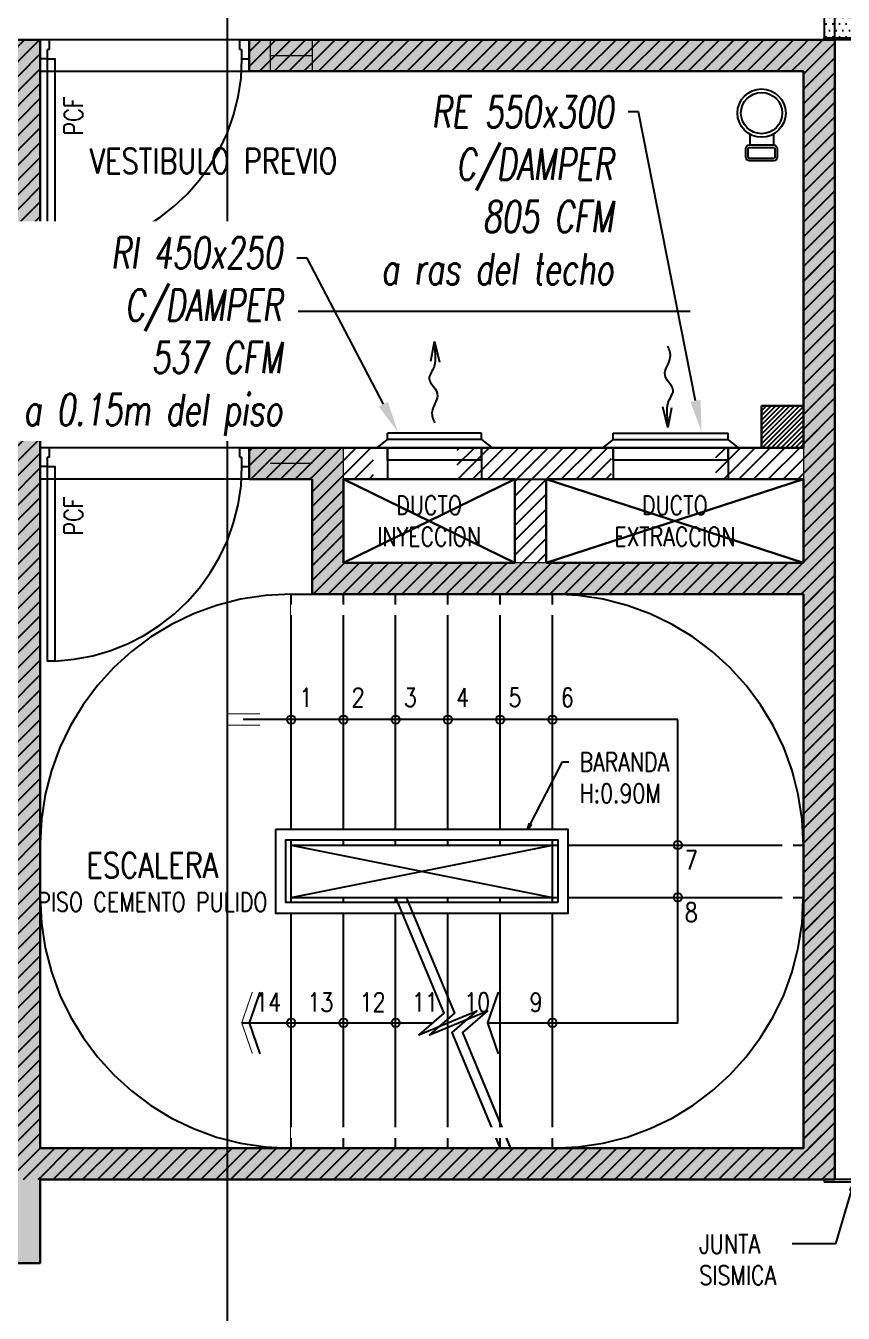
# Model space of a CAD drawing. Header units: millimetres. Extents: x 98 to 155, y -181 to 127.
# Drawn here: x 124.62 to 128.53, y 14.38 to 20.54 of the extents above; entities that cross this region are included whole.
import ezdxf
from ezdxf import colors
from ezdxf.entities.mleader import LeaderData, LeaderLine
from ezdxf.enums import TextEntityAlignment as Align
from ezdxf.math import Vec2, Vec3

# ---------------------------------------------------------------- set-up
doc = ezdxf.new("R2010")
doc.units = ezdxf.units.MM
doc.header["$LTSCALE"] = 15
doc.set_wipeout_variables(frame=1)
for name, pattern in [('CENTER', [2, 1.25, -0.25, 0.25, -0.25]), ('HIDDEN', [0.375, 0.25, -0.125]), ('HIDDEN2', [0.1875, 0.125, -0.0625]), ('X-REF_DP_Arquitectura$0$HIDDEN', [0.375, 0.25, -0.125])]:
    doc.linetypes.add(name, pattern=pattern)
doc.layers.get('0').update_dxf_attribs({"color": 250})
for name, color, linetype in [('A-BARANDAS', 250, 'Continuous'), ('A-CORTE', 250, 'CENTER'), ('A-HATCH', 250, 'Continuous'), ('A-LINEAS', 250, 'Continuous'), ('A-MOBILIARIO', 250, 'Continuous'), ('A-MURO BAJO', 250, 'Continuous'), ('A-PROYECCIONES INT.', 250, 'HIDDEN2'), ('A-TEXTO-ACABADO PISO', 250, 'Continuous'), ('A_50_TextoAmbiente', 252, 'Continuous'), ('A_50_TextoIndicaciones', 250, 'Continuous'), ('A_50_Vigas', 250, 'X-REF_DP_Arquitectura$0$HIDDEN'), ('A_60_HatchEstructuras', 250, 'Continuous'), ('L-03_EQUIP-ACCES', 160, 'Continuous'), ('L-04_EQ-MED-CONT', 191, 'Continuous'), ('L-06_EQ-FIN-CONT', 141, 'Continuous'), ('L3 Equipos y Ductos', 160, 'Continuous'), ('L4 Linea mediana', 191, 'Continuous'), ('L6 Linea fina', 141, 'Continuous'), ('MURO CF 120', 250, 'Continuous')]:
    doc.layers.add(name, color=color, linetype=linetype)
doc.layers.add('A-MUROS', color=252, linetype='Continuous', lineweight=30)
doc.layers.add('A_20_Estructuras', color=250, linetype='Continuous', lineweight=18)
doc.styles.add('JNV ING', font='romans.shx', dxfattribs={"width": 0.7, "oblique": 8, "height": 0.15})
doc.styles.add('ROMANS', font='romans.shx', dxfattribs={"width": 0.8})
doc.styles.add('TXT_COTAS', font='romans.shx', dxfattribs={"width": 0.8})
pattern_1 = [(45, (281.64014, 16.34801), (-0.035355339, 0.035355339), [])]

# ---------------------------------------------------------------- blocks, each defined once
blk = doc.blocks.new('flujo11')
at = {"layer": 'L6 Linea fina'}
for p, q in [((0, 0), (-0.0198, -0.0998)), ((0.0212, -0.0932), (0, 0))]:
    blk.add_line(p, q, dxfattribs=at)
blk.add_open_spline([(0, 0), (0.0064, -0.0434), (-0.016, -0.1047), (0.0608, -0.1905), (-0.0346, -0.24), (0.0373, -0.3312), (0.0223, -0.3717), (0.0156, -0.3896)], degree=3, knots=[0, 0, 0, 0, 0.0524684, 0.0807049, 0.1300475, 0.160067, 0.1839926, 0.1839926, 0.1839926, 0.1839926], dxfattribs=at)
blk = doc.blocks.new('TAF_55')
at = {"layer": 'L-03_EQUIP-ACCES', "ltscale": 1.5}
for p, q in [((-0.325, 0.06), (0.325, 0.06)), ((-0.275, 0), (-0.275, 0.06)), ((0.275, 0), (0.275, 0.06))]:
    blk.add_line(p, q, dxfattribs=at)
at = {"layer": 'L-04_EQ-MED-CONT', "ltscale": 1.5}
for p, q in [((-0.275, 0.1), (-0.325, 0.06)), ((-0.275, 0.1), (0.275, 0.1)), ((0.325, 0.06), (0.275, 0.1))]:
    blk.add_line(p, q, dxfattribs=at)
at = {"layer": 'L-06_EQ-FIN-CONT', "ltscale": 1.5}
for p, q in [((-0.275, 0.13), (0.275, 0.13)), ((-0.275, 0.1), (-0.275, 0.13)), ((0.275, 0.1), (0.275, 0.13))]:
    blk.add_line(p, q, dxfattribs=at)
blk = doc.blocks.new('EF-TP')
at = {"layer": 'A_60_HatchEstructuras'}
h = blk.add_hatch(color=256, dxfattribs=at)
h.dxf.hatch_style = 1
h.paths.add_polyline_path([(18.95, -7.675), (21.5, -7.675), (21.5, -8.925), (19.7, -8.925), (19.7, -9.075), (21.7, -9.075), (21.7, -7.525), (11.7, -7.525), (11.7, -7.675), (15.25, -7.675), (15.25, -9.075), (15.45, -9.075), (15.45, -7.675), (18.8, -7.675), (18.8, -9.075), (18.95, -9.075)])
h.paths.add_polyline_path([(15.45, -4.775), (15.25, -4.775), (15.25, -6.175), (11.7, -6.175), (11.7, -6.325), (21.1, -6.325), (21.1, -4.925), (21.525, -4.925), (21.525, -4.775), (19.25, -4.775), (19.25, -4.925), (20.9, -4.925), (20.9, -6.175), (18.5, -6.175), (18.5, -4.775), (18.35, -4.775), (18.35, -6.175), (15.45, -6.175)])
h = blk.add_hatch(color=256, dxfattribs=at)
h.dxf.hatch_style = 1
h.paths.add_polyline_path([(21.7, -9.1), (21.55, -9.1), (21.55, -13.225), (20.85, -13.225), (20.85, -13.375), (21.7, -13.375), (21.7, -12.975), (25.5, -12.975), (25.5, -7.525), (22.7, -7.525), (22.7, -7.675), (25.35, -7.675), (25.35, -10.025), (23.15, -10.025), (23.15, -9.475), (22.7, -9.475), (22.7, -9.625), (23, -9.625), (23, -10.175), (25.35, -10.175), (25.35, -12.825), (21.7, -12.825)])
h.paths.add_polyline_path([(25.83, -9.1), (25.68, -9.1), (25.68, -13.375), (26.5, -13.375), (26.5, -13.225), (25.83, -13.225)])
for points in [[(23.15, -10.025), (23.97, -9.625)], [(23.97, -10.025), (23.15, -9.625)], [(24.12, -10.025), (25.35, -9.625)], [(25.35, -10.025), (24.12, -9.625)]]:
    blk.add_lwpolyline(points)
at = {"elevation": 0}
for points in [[(23.8387, -12.225), (24.75, -12.225), (24.75, -10.775)], [(23.4, -11.625), (23.6308, -12.1788), (23.5115, -12.2827), (23.7885, -12.1673), (23.6692, -12.2711), (23.9, -12.825)], [(23.45, -11.625), (23.6808, -12.1788), (23.5615, -12.2827), (23.8385, -12.1673), (23.7192, -12.2711), (23.95, -12.825)], [(22.7508, -12.0776), (22.7, -12.225), (22.7508, -12.3724)], [(23.8895, -12.0776), (23.8387, -12.225), (23.8895, -12.3724)], [(22.7, -12.225), (23.5778, -12.225)]]:
    blk.add_lwpolyline(points, dxfattribs=at)
at = {"layer": 'A_20_Estructuras'}
blk.add_line((22.8, -7.525), (22.8, -7.675), dxfattribs=at)
at = {"layer": 'A_20_Estructuras', "linetype": 'HIDDEN', "ltscale": 0.5}
blk.add_line((23, -7.525), (23, -7.675), dxfattribs=at)
at = {"layer": 'A_20_Estructuras'}
for points in [[(18.95, -7.675), (21.5, -7.675), (21.5, -8.925), (19.7, -8.925), (19.7, -9.075), (21.7, -9.075), (21.7, -7.525), (11.7, -7.525), (11.7, -7.675), (15.25, -7.675), (15.25, -9.075), (15.45, -9.075), (15.45, -7.675), (18.8, -7.675), (18.8, -9.075), (18.95, -9.075)], [(21.7, -9.1), (21.55, -9.1), (21.55, -13.225), (20.85, -13.225), (20.85, -13.375), (21.7, -13.375), (21.7, -12.975), (25.5, -12.975), (25.5, -7.525), (22.7, -7.525), (22.7, -7.675), (25.35, -7.675), (25.35, -10.025), (23.15, -10.025), (23.15, -9.475), (22.7, -9.475), (22.7, -9.625), (23, -9.625), (23, -10.175), (25.35, -10.175), (25.35, -12.825), (21.7, -12.825)]]:
    blk.add_lwpolyline(points, close=True, dxfattribs=at)
at = {"layer": 'A_20_Estructuras', "linetype": 'HIDDEN', "ltscale": 0.5, "elevation": 0}
for points in [[(23, -7.6), (22.8, -7.6)], [(23, -9.55), (22.8, -9.55)]]:
    blk.add_lwpolyline(points, dxfattribs=at)
at = {"layer": 'A_50_Vigas'}
for p, q in [((22.7, -7.525), (21.7, -7.525)), ((22.7, -7.675), (21.7, -7.675)), ((22.7, -9.475), (21.7, -9.475)), ((23.15, -9.475), (25.35, -9.475)), ((22.7, -9.625), (21.7, -9.625)), ((23.15, -9.625), (25.35, -9.625)), ((23.97, -9.625, 0), (23.97, -10.025)), ((24.12, -9.625, 0), (24.12, -10.025))]:
    blk.add_line(p, q, dxfattribs=at)
blk.add_lwpolyline([(25.5, -7.525), (25.5, -6.325)], dxfattribs=at)
at = {"layer": 'A_50_Vigas', "elevation": 0}
blk.add_lwpolyline([(22.9, -12.825), (22.9, -10.175), (23, -10.175)], dxfattribs=at)
blk = doc.blocks.new('TEXTO DUCTOS PT')
at = {"layer": 'A_50_TextoIndicaciones', "char_height": 0.09, "width": 0.4157, "attachment_point": 5, "style": 'ROMANS'}
for s, insert in [('\\pxsm1,qc,t16;DUCTO INYECCION', (23.56, -9.825, 0)), ('\\pxsm1,qc,t16;DUCTO EXTRACCION', (24.735, -9.825, 0))]:
    blk.add_mtext(s, dxfattribs=dict(at, insert=insert))
blk = doc.blocks.new('Cortes-Elev.')
at = {"layer": 'A-CORTE', "linetype": 'CENTER', "ltscale": 0.5}
for points in [[(23.945, 20.8306), (23.945, 37.8534)], [(-1.966, 27.2284), (51.8601, 27.2284)]]:
    blk.add_lwpolyline(points, dxfattribs=at)
blk = doc.blocks.new('pisos superiores')
blk.add_lwpolyline([(0.07, -12.51), (0.07, -12.56), (0.08, -12.56), (0.08, -12.5), (-0.15, -12.5), (-0.15, -12.51)], close=True)
blk = doc.blocks.new('*U143')
for p, q in [((0.01, 0.955), (0.01, 1)), ((0.1, 0.965), (0.1, 1)), ((0.055, 0.955), (0.01, 0.955)), ((0.1, 0.965), (0.055, 0.965)), ((0.055, 0.955), (0.055, 0.965)), ((0.055, 0.045), (0.01, 0.045)), ((0.01, 0.045), (0.01, 0)), ((0.055, 0.045), (0.055, 0.035)), ((0.1, 0.035), (0.055, 0.035)), ((0.1, 0.035), (0.1, 0))]:
    blk.add_line(p, q)
blk.add_lwpolyline([(1.03, 0.07), (1.03, 0.035), (0.1, 0.035), (0.1, 0.07)], close=True)
at = {"linetype": 'HIDDEN2'}
blk.add_arc((0.0995, 0.0338), 0.9312, 2.23015, 89.96723, dxfattribs=at)
blk = doc.blocks.new('*U140')
for p, q in [((587.0593, -119.1569), (587.0593, -119.2302)), ((587.2193, -119.1569), (587.2193, -119.2302))]:
    blk.add_line(p, q)
for points in [[(587.2455, -119.2542), (587.2455, -119.313, -0.414214), (587.2215, -119.337), (587.057, -119.337, -0.414214), (587.033, -119.313), (587.033, -119.2542, -0.414214), (587.057, -119.2302), (587.2215, -119.2302, -0.414214)], [(587.2295, -119.2542), (587.2295, -119.313, -0.414214), (587.2215, -119.321), (587.057, -119.321, -0.414214), (587.049, -119.313), (587.049, -119.2542, -0.414214), (587.057, -119.2462), (587.2215, -119.2462, -0.414214)]]:
    blk.add_lwpolyline(points, format="xyb", close=True)
for radius in [0.1641, 0.1401]:
    blk.add_circle((587.1393, -119.0136), radius)
blk = doc.blocks.new('N.01')
at = {"layer": 'A-HATCH'}
h = blk.add_hatch(dxfattribs=at)
h.set_pattern_fill('DOTS', color=256, scale=0.02)
h.set_pattern_definition([(0, (74.125015, 7.025), (0.015875, 0.03175), [0, -0.03175])])
h.paths.add_polyline_path([(4, 5.835), (4.28, 5.835), (4.28, 7.015), (4, 7.015)])
h = blk.add_hatch(dxfattribs=at)
h.set_pattern_fill('ANSI31', color=256, scale=0.005)
h.set_pattern_definition([(45, (116.932913, -109.161275), (-0.0112253202, 0.0112253202), [])])
h.paths.add_polyline_path([(3.9, 3.875), (3.7, 3.875), (3.7, 4.075), (3.9, 4.075)])
at = {"elevation": 0}
for points in [[(4, 5.835), (4.28, 5.835), (4.28, 7.015), (4, 7.015)], [(4, 5.835), (4.28, 5.835), (4.28, 5.825), (4, 5.825)], [(4.22, 0.3652), (4.22, 0.3152), (4.23, 0.3152), (4.23, 0.3752), (4, 0.375), (4, 0.365)]]:
    blk.add_lwpolyline(points, close=True, dxfattribs=at)
at = {"layer": 'A-LINEAS', "linetype": 'Continuous'}
for p, q in [((1.7, 3.725, 0), (2.52, 3.325, 0)), ((2.52, 3.725, 0), (1.7, 3.325, 0)), ((2.67, 3.725, 0), (3.9, 3.325, 0)), ((3.9, 3.725, 0), (2.67, 3.325, 0)), ((1.45, 1.975, 0), (2.7, 1.725, 0)), ((1.45, 1.725, 0), (2.7, 1.975, 0))]:
    blk.add_line(p, q, dxfattribs=at)
at = {"layer": 'A-LINEAS'}
blk.add_line((3.3, 2.575, 0), (1.2204, 2.575, 0), dxfattribs=at)
at = {"layer": 'A-LINEAS', "const_width": 0.005, "elevation": 0}
for points in [[(1.3008, 2.6022), (1.1401, 2.6022)], [(1.3008, 2.5479), (1.1401, 2.5479)], [(1.2646, 1.2724), (1.2138, 1.125), (1.2646, 0.9776)], [(2.4395, 1.2724), (2.3887, 1.125), (2.4395, 0.9776)]]:
    blk.add_lwpolyline(points, dxfattribs=at)
at = {"layer": 'A-LINEAS', "elevation": 0}
blk.add_lwpolyline([(2.3887, 1.125), (3.3, 1.125), (3.3, 2.575)], dxfattribs=at)
at = {"layer": 'A-LINEAS', "linetype": 'Continuous', "elevation": 0}
blk.add_lwpolyline([(1.2138, 1.125), (2.1278, 1.125)], dxfattribs=at)
at = {"layer": 'A-LINEAS', "linetype": 'Continuous'}
for centre in [(1.45, 2.575, 0), (1.7, 2.575, 0), (1.95, 2.575, 0), (2.2, 2.575, 0), (2.45, 2.575, 0), (2.7, 2.575, 0), (3.3, 1.975, 0), (3.3, 1.725, 0), (1.45, 1.125, 0), (1.45, 1.125, 0), (1.7, 1.125, 0), (1.95, 1.125, 0), (2.7, 1.125, 0)]:
    blk.add_circle(centre, 0.02, dxfattribs=at)
at = {"layer": 'A-MURO BAJO'}
for p, q in [((3.5, 3.325, 0), (3.9, 3.325, 0)), ((1.45, 1.975, 0), (1.45, 3.175, 0)), ((1.45, 3.175, 0), (1.55, 3.175, 0)), ((1.7, 1.975, 0), (1.7, 3.175, 0)), ((1.95, 1.975, 0), (1.95, 3.175, 0)), ((2.2, 1.975, 0), (2.2, 3.175, 0)), ((2.45, 1.975, 0), (2.45, 3.175, 0)), ((2.7, 1.975, 0), (2.7, 3.175, 0)), ((1.45, 1.975, 0), (2.7, 1.975, 0)), ((1.45, 1.725, 0), (1.45, 1.975, 0)), ((2.45, 1.975, 0), (3.9, 1.975, 0)), ((2.7, 1.725, 0), (2.7, 1.975, 0)), ((1.45, 1.725, 0), (2.7, 1.725, 0)), ((1.45, 0.525, 0), (1.45, 1.725, 0)), ((1.7, 0.525, 0), (1.7, 1.725, 0)), ((1.95, 0.525, 0), (1.95, 1.725, 0)), ((2.2, 0.525, 0), (2.2, 1.725, 0)), ((2.45, 0.525, 0), (2.45, 1.725, 0)), ((2.7, 1.725, 0), (3.9, 1.725, 0)), ((2.7, 0.525, 0), (2.7, 1.725, 0))]:
    blk.add_line(p, q, dxfattribs=at)
at = {"layer": 'A-MUROS'}
for p, q in [((0.25, 0.525, 0), (0.25, 5.825, 0)), ((1.25, 5.825, 0), (1.25, 5.675, 0)), ((4.05, 5.825, 0), (1.25, 5.825, 0)), ((4.05, 0.375, 0), (4.05, 5.825, 0)), ((3.9, 5.675, 0), (1.25, 5.675, 0)), ((3.9, 5.675, 0), (3.9, 3.875, 0)), ((3.7, 4.075, 0), (3.7, 3.875, 0)), ((3.7, 4.075, 0), (3.9, 4.075, 0)), ((1.25, 3.725, 0), (1.25, 3.875, 0)), ((1.25, 3.875, 0), (3.9, 3.875, 0)), ((1.55, 3.725, 0), (1.25, 3.725, 0)), ((1.55, 3.175, 0), (1.55, 3.725, 0)), ((1.7, 3.725, 0), (1.7, 3.325, 0)), ((1.7, 3.725, 0), (2.52, 3.725, 0)), ((2.52, 3.725, 0), (2.52, 3.325, 0)), ((2.67, 3.725, 0), (3.9, 3.725, 0)), ((2.67, 3.325, 0), (2.67, 3.725, 0)), ((3.9, 3.725, 0), (3.9, 3.325, 0)), ((1.7, 3.325, 0), (2.52, 3.325, 0)), ((1.7, 3.325, 0), (2.52, 3.325, 0)), ((3.9, 3.325, 0), (2.67, 3.325, 0)), ((3.9, 3.175, 0), (1.55, 3.175, 0)), ((3.9, 0.525, 0), (3.9, 3.175, 0)), ((0.25, 0.525, 0), (3.9, 0.525, 0)), ((4.05, 0.375, 0), (0.25, 0.375, 0)), ((0.25, 0.375, 0), (0.25, -0.025, 0))]:
    blk.add_line(p, q, dxfattribs=at)
at = {"layer": 'A-MUROS', "elevation": 0}
blk.add_lwpolyline([(-0.6, -0.025), (0.25, -0.025)], dxfattribs=at)
at = {"xscale": 0.7035271998764521, "yscale": 0.7035271998764521, "zscale": 0.7035271998764521}
blk.add_blockref('*U140', (-409.3684, 89.2043, 0), dxfattribs=at)
at = {"layer": 'A-MOBILIARIO', "rotation": 270}
for p in [(0.25, 5.835, 0), (0.25, 3.885, 0)]:
    blk.add_blockref('*U143', p, dxfattribs=at)
blk.add_wipeout([(1.425, 1.7), (1.375, 1.65), (2.775, 1.65), (2.775, 2.05), (1.375, 2.05), (1.375, 1.65), (1.425, 1.7), (1.425, 2), (2.725, 2), (2.725, 1.7)]).translate(0, 0, 0).dxf.layer = 'A-BARANDAS'
at = {"layer": 'A-BARANDAS', "elevation": 0}
for points in [[(1.375, 2.05), (1.375, 1.65), (2.775, 1.65), (2.775, 2.05)], [(2.725, 1.7), (1.425, 1.7), (1.425, 2), (2.725, 2)]]:
    blk.add_lwpolyline(points, close=True, dxfattribs=at)
at = {"layer": 'A-LINEAS', "linetype": 'Continuous', "elevation": 0}
for points in [[(1.95, 1.725), (2.1808, 1.1712), (2.0615, 1.0673), (2.3385, 1.1827), (2.2192, 1.0789), (2.45, 0.525)], [(2, 1.725), (2.2308, 1.1712), (2.1115, 1.0673), (2.3885, 1.1827), (2.2692, 1.0789), (2.5, 0.525)]]:
    blk.add_lwpolyline(points, dxfattribs=at)
blk.add_wipeout([(1.45, 0.575), (1.45, 0.625), (1.45, 0.625), (3.8, 0.625), (3.8, 2.5721), (3.8, 3.075), (1.45, 3.075), (1.45, 3.125), (3.85, 3.125), (3.85, 2.5928), (3.85, 0.575)]).translate(0, 0, 0).dxf.layer = 'A-BARANDAS'
at = {"layer": 'A-PROYECCIONES INT.'}
for centre, start, end in [((1.45, 1.975, 0), 90, 180), ((2.7, 1.975, 0), 0, 90), ((1.45, 1.725, 0), 180, 270), ((2.7, 1.725, 0), 270, 0)]:
    blk.add_arc(centre, 1.2, start, end, dxfattribs=at)
blk = doc.blocks.new('DPTO 75')
at = {"layer": 'A-MUROS'}
blk.add_line((-12.6, 0, 0), (-2.6, 0, 0), dxfattribs=at)
blk = doc.blocks.new('Vent Vest F')
at = {"layer": 'L-03_EQUIP-ACCES', "ltscale": 1.5}
for p, q in [((0.8612, 0.15, 0), (0.3112, 0.15, 0)), ((0.3612, 0.09, 0), (0.3612, 0.15, 0)), ((0.8112, 0.09, 0), (0.8112, 0.15, 0))]:
    blk.add_line(p, q, dxfattribs=at)
at = {"layer": 'L-04_EQ-MED-CONT', "ltscale": 1.5}
for p, q in [((0.3112, 0.15, 0), (0.3612, 0.19, 0)), ((0.8112, 0.19, 0), (0.3612, 0.19, 0)), ((0.8112, 0.19, 0), (0.8612, 0.15, 0))]:
    blk.add_line(p, q, dxfattribs=at)
at = {"layer": 'L-06_EQ-FIN-CONT', "ltscale": 1.5}
for p, q in [((0.8112, 0.22, 0), (0.3612, 0.22, 0)), ((0.3612, 0.19, 0), (0.3612, 0.22, 0)), ((0.8112, 0.19, 0), (0.8112, 0.22, 0))]:
    blk.add_line(p, q, dxfattribs=at)
at = {"layer": 'L3 Equipos y Ductos', "elevation": 0}
for points in [[(0.8112, 0.09), (0.3612, 0.09)], [(1.9896, 0.09), (1.4396, 0.09)]]:
    blk.add_lwpolyline(points, dxfattribs=at)
at = {"layer": 'L4 Linea mediana', "elevation": 0}
for points in [[(0.3612, 0.15), (0.3612, 0)], [(0.8112, 0.15), (0.8112, 0)], [(1.4396, 0.15), (1.4396, 0)], [(1.9896, 0.15), (1.9896, 0)]]:
    blk.add_lwpolyline(points, dxfattribs=at)
at = {"layer": 'L3 Equipos y Ductos', "xscale": -1}
for p, rotation in [((0.5862, 0.6582, 0), 2.292282635688281), ((1.7014, 0.2463, 0), 182.2922826354033)]:
    blk.add_blockref('flujo11', p, dxfattribs=dict(at, rotation=rotation))
at = {"layer": 'L6 Linea fina'}
blk.add_blockref('TAF_55', (1.7146, 0.09, 0), dxfattribs=at)
ml = blk.add_multileader_mtext('Standard', dxfattribs=at)
ml.set_content('RI 450x250\\PC/DAMPER\\P537 CFM\\Pa 0.15m del piso', color=12, style='JNV ING')
ml.set_leader_properties(color=256, linetype='ByLayer', lineweight=-1)
ml.build(insert=Vec2(0, 0))
ml.multileader.update_dxf_attribs({"dogleg_length": 0.05, "arrow_head_size": 0.15})
ctx = ml.context
ctx.base_point, ctx.char_height, ctx.arrow_head_size, ctx.landing_gap_size, ctx.plane_origin = Vec3(-1.6345, 1.057, 0), 0.15, 0.15, 0.07, Vec3(-2.0443, 0.2989, 0)
ctx.text_align_type = 2
notes = []
notes.append((ctx, [(1, (1, 1, 0), (-0.0225, 1.057, 0), (-1, 0), 0.05, [(0, [(0.4107, 0.225, 0)], 0, [])])]))
ctx.mtext.insert, ctx.mtext.alignment, ctx.mtext.flow_direction = Vec3(-0.1425, 1.157, 0), 3, 5
ctx.mtext.has_bg_fill, ctx.mtext.bg_color, ctx.mtext.bg_scale_factor, ctx.mtext.bg_transparency, ctx.mtext.use_window_bg_color = 1, -1027028792, 1.5, 0, 1
for ctx, leaders in notes:
    for number, flags, end, landing, length, lines in leaders:
        leader = LeaderData()
        leader.index, (leader.has_last_leader_line, leader.has_dogleg_vector, leader.attachment_direction) = number, flags
        leader.last_leader_point, leader.dogleg_vector, leader.dogleg_length = Vec3(end), Vec3(landing), length
        for number, points, colour, breaks in lines:
            line = LeaderLine()
            line.index, line.vertices, line.color, line.breaks = number, Vec3.list(points), colors.encode_raw_color(colour), breaks
            leader.lines.append(line)
        ctx.leaders.append(leader)
ml = blk.add_multileader_mtext('Standard', dxfattribs=at)
ml.set_content('RE 550x300\\PC/DAMPER\\P805 CFM\\Pa ras del techo', color=12, style='JNV ING')
ml.set_leader_properties(color=256, linetype='ByLayer', lineweight=-1)
ml.build(insert=Vec2(0, 0))
ml.multileader.update_dxf_attribs({"dogleg_length": 0.05, "arrow_head_size": 0.15})
ctx = ml.context
ctx.base_point, ctx.char_height, ctx.arrow_head_size, ctx.landing_gap_size, ctx.plane_origin = Vec3(0.0894, 1.7554, 0), 0.15, 0.15, 0.07, Vec3(-0.3454, 0.1981, 0)
ctx.text_align_type = 2
notes = []
notes.append((ctx, [(1, (1, 1, 0), (1.5614, 1.7554, 0), (-1, 0), 0.05, [(0, [(1.863, 0.2268, 0)], 0, [])])]))
ctx.mtext.insert, ctx.mtext.alignment, ctx.mtext.flow_direction = Vec3(1.4414, 1.8304, 0), 3, 5
ctx.mtext.has_bg_fill, ctx.mtext.bg_color, ctx.mtext.bg_scale_factor, ctx.mtext.bg_transparency, ctx.mtext.use_window_bg_color = 1, -1027028792, 1.5, 0, 1
for ctx, leaders in notes:
    for number, flags, end, landing, length, lines in leaders:
        leader = LeaderData()
        leader.index, (leader.has_last_leader_line, leader.has_dogleg_vector, leader.attachment_direction) = number, flags
        leader.last_leader_point, leader.dogleg_vector, leader.dogleg_length = Vec3(end), Vec3(landing), length
        for number, points, colour, breaks in lines:
            line = LeaderLine()
            line.index, line.vertices, line.color, line.breaks = number, Vec3.list(points), colors.encode_raw_color(colour), breaks
            leader.lines.append(line)
        ctx.leaders.append(leader)

msp = doc.modelspace()

# ---------------------------------------------------------------- hatches: boundary and pattern name
at = {"layer": 'MURO CF 120'}
h = msp.add_hatch(dxfattribs=at)
h.set_pattern_fill('_USER', color=256, scale=0.05, angle=45, style=0, pattern_type=0)
h.set_pattern_definition(pattern_1)
h.paths.add_polyline_path([(124.4901, 18.923), (124.6901, 18.923), (124.6901, 20.473), (124.4901, 20.473)])
h = msp.add_hatch(dxfattribs=at)
h.set_pattern_fill('_USER', color=256, scale=0.05, angle=45, style=0, pattern_type=0)
h.set_pattern_definition(pattern_1)
h.paths.add_polyline_path([(124.69, 15.173), (124.69, 15.023), (128.49, 15.023), (128.4901, 20.473), (128.3401, 20.473), (128.3401, 20.323), (128.34, 15.173)])
h = msp.add_hatch(dxfattribs=at)
h.set_pattern_fill('_USER', color=256, scale=0.05, angle=45, style=0, pattern_type=0)
h.set_pattern_definition(pattern_1)
h.paths.add_polyline_path([(128.3402, 20.473), (125.6901, 20.473), (125.6901, 20.323), (128.3402, 20.323)])
h = msp.add_hatch(dxfattribs=at)
h.set_pattern_fill('_USER', color=256, scale=0.05, angle=45, style=0, pattern_type=0)
h.set_pattern_definition(pattern_1)
h.paths.add_polyline_path([(128.4901, 15.173), (128.3402, 15.173), (128.3402, 20.473), (128.4901, 20.473)])
h = msp.add_hatch(dxfattribs=at)
h.set_pattern_fill('_USER', color=256, scale=0.05, angle=45, style=0, pattern_type=0)
h.set_pattern_definition(pattern_1)
h.paths.add_polyline_path([(124.69, 15.023), (124.54, 15.023), (124.54, 18.923), (124.69, 18.923)])
h = msp.add_hatch(dxfattribs=at)
h.set_pattern_fill('_USER', color=256, scale=0.05, angle=45, style=0, pattern_type=0)
h.set_pattern_definition(pattern_1)
h.paths.add_polyline_path([(128.34, 17.823), (125.99, 17.823), (125.99, 18.523), (126.14, 18.523), (126.14, 17.973), (127.165, 17.973), (127.165, 17.973), (127.315, 17.973), (127.315, 17.973), (128.34, 17.973)])
edge = h.paths.add_edge_path()
edge.add_line((125.79, 18.523), (125.69, 18.523))
edge.add_line((125.69, 18.523), (125.69, 18.373))
edge.add_line((125.69, 18.373), (125.79, 18.373))
h = msp.add_hatch(dxfattribs=at)
h.set_pattern_fill('_USER', color=256, scale=0.05, angle=45, style=0, pattern_type=0)
h.set_pattern_definition(pattern_1)
h.paths.add_polyline_path([(125.69, 18.523), (125.99, 18.523), (125.99, 18.373), (125.69, 18.373)])
h = msp.add_hatch(dxfattribs=at)
h.set_pattern_fill('_USER', color=256, scale=0.05, angle=45, style=0, pattern_type=0)
h.set_pattern_definition(pattern_1)
h.paths.add_polyline_path([(126.6845, 18.523), (127.4218, 18.523), (127.4218, 18.373), (126.6845, 18.373)])
h.paths.add_polyline_path([(126.14, 18.523), (126.2845, 18.523), (126.2845, 18.373), (126.14, 18.373)])
h = msp.add_hatch(dxfattribs=at)
h.set_pattern_fill('_USER', color=256, scale=0.05, angle=45, style=0, pattern_type=0)
h.set_pattern_definition(pattern_1)
h.paths.add_polyline_path([(127.9218, 18.523), (128.34, 18.523), (128.34, 18.373), (127.9218, 18.373)])
h = msp.add_hatch(dxfattribs=at)
h.set_pattern_fill('_USER', color=256, scale=0.05, angle=45, style=0, pattern_type=0)
h.set_pattern_definition(pattern_1)
h.paths.add_polyline_path([(126.96, 18.3702), (127.11, 18.3709), (127.11, 17.9751), (126.96, 17.9744)])

# ---------------------------------------------------------------- block references
msp.add_blockref('EF-TP', (102.9901, 27.9977))
at = {"layer": 'A-CORTE'}
msp.add_blockref('Cortes-Elev.', (101.6401, -8.052), dxfattribs=at)
at = {"layer": 'A-MURO BAJO'}
msp.add_blockref('pisos superiores', (128.5901, 27.523), dxfattribs=at)
at = {"layer": 'A_50_TextoIndicaciones'}
msp.add_blockref('TEXTO DUCTOS PT', (102.9901, 27.998), dxfattribs=at)

# ---------------------------------------------------------------- texts
at = {"layer": 'A-TEXTO-ACABADO PISO', "insert": (125.2267, 16.3954), "char_height": 0.09, "attachment_point": 2, "rotation": 359.99998, "style": 'ROMANS'}
msp.add_mtext_dynamic_manual_height_columns('PISO CEMENTO PULIDO', width=1.20225, gutter_width=12.5, heights=[0], dxfattribs=at)
at = {"layer": 'A_50_TextoAmbiente', "style": 'ROMANS', "width": 0.8}
for s, p in [('VESTIBULO PREVIO', (125.5191, 19.8343)), ('ESCALERA', (125.2265, 16.4664, 0))]:
    msp.add_text(s, height=0.12, dxfattribs=at).set_placement(p, align=Align.CENTER)
at = {"layer": 'A_50_TextoIndicaciones', "style": 'ROMANS', "width": 0.8}
for s, rotation, p in [('PCF', 90, (124.894, 20.0168)), ('PCF', 90, (124.894, 18.1039)), ('1', 360, (125.9298, 17.284)), ('2', 360, (126.1798, 17.284)), ('3', 360, (126.4298, 17.284)), ('4', 360, (126.6798, 17.284)), ('5', 360, (126.9298, 17.284)), ('6', 360, (127.1798, 17.284)), ('7', 360, (127.7727, 16.5062)), ('8', 360, (127.7727, 16.2562))]:
    msp.add_text(s, height=0.09, rotation=rotation, dxfattribs=at).set_placement(p)
for s, p in [('14', (125.8418, 15.8267)), ('13', (126.0918, 15.8267)), ('12', (126.3418, 15.8267)), ('11', (126.5918, 15.8267)), ('10', (126.8418, 15.8267)), ('9', (127.0918, 15.8267))]:
    msp.add_text(s, height=0.09, dxfattribs=at).set_placement(p, align=Align.RIGHT)

# ---------------------------------------------------------------- leaders
at = {"layer": 'A_50_TextoIndicaciones'}
ml = msp.add_multileader_mtext('Standard', dxfattribs=at)
ml.set_content('\\pxsm1;BARANDA \\P\\pt16;H:0.90M', color=256, style='TXT_COTAS')
ml.set_leader_properties(color=256)
ml.build(insert=Vec2(0, 0))
ml.multileader.update_dxf_attribs({"dogleg_length": 0.05, "arrow_head_size": 0.07})
ctx = ml.context
ctx.base_point, ctx.char_height, ctx.arrow_head_size, ctx.landing_gap_size, ctx.plane_origin = Vec3(127.2192, 17.0204), 0.09, 0.07, 0.05, Vec3(127.0387, 16.5796)
notes = []
notes.append((ctx, [(0, (1, 1, 0), (127.1885, 17.0204), (1, 0), 0.0306, [(0, [(127.0026, 16.663)], 0, [])])]))
ctx.mtext.insert, ctx.mtext.width, ctx.mtext.defined_height, ctx.mtext.flow_direction = Vec3(127.2692, 17.0654), 1.149951, 0.8046, 5
ml = msp.add_multileader_mtext('Standard', dxfattribs=at)
ml.set_content('\\pxsm1,t16;JUNTA \\PSISMICA', color=256, style='TXT_COTAS')
ml.set_leader_properties(color=256)
ml.build(insert=Vec2(0, 0))
ml.multileader.update_dxf_attribs({"dogleg_length": 0.05, "arrow_head_size": 0.07})
ctx = ml.context
ctx.base_point, ctx.char_height, ctx.arrow_head_size, ctx.landing_gap_size, ctx.plane_origin = Vec3(127.7926, 14.7156), 0.09, 0.07, 0.05, Vec3(127.5732, 14.1322)
notes.append((ctx, [(1, (1, 1, 0), (128.4933, 14.7156), (-1, 0), 0.2064, [(0, [(128.5877, 15.036)], 0, [])])]))
ctx.mtext.insert, ctx.mtext.width, ctx.mtext.defined_height, ctx.mtext.flow_direction = Vec3(127.8426, 14.7606), 1.024058, 0.5146, 5
for ctx, leaders in notes:
    for number, flags, end, landing, length, lines in leaders:
        leader = LeaderData()
        leader.index, (leader.has_last_leader_line, leader.has_dogleg_vector, leader.attachment_direction) = number, flags
        leader.last_leader_point, leader.dogleg_vector, leader.dogleg_length = Vec3(end), Vec3(landing), length
        for number, points, colour, breaks in lines:
            line = LeaderLine()
            line.index, line.vertices, line.color, line.breaks = number, Vec3.list(points), colors.encode_raw_color(colour), breaks
            leader.lines.append(line)
        ctx.leaders.append(leader)

# ---------------------------------------------------------------- next in the draw order: block references
msp.add_blockref('N.01', (124.4401, 14.648, 0))

# ---------------------------------------------------------------- next in the draw order: block references
at = {"rotation": 180}
msp.add_blockref('DPTO 75', (112.0901, 20.473, 0), dxfattribs=at)

# ---------------------------------------------------------------- next in the draw order: block references
at = {"layer": 'L6 Linea fina'}
msp.add_blockref('Vent Vest F', (125.9901, 18.3731, 0), dxfattribs=at)

doc.saveas('drawing.dxf')
